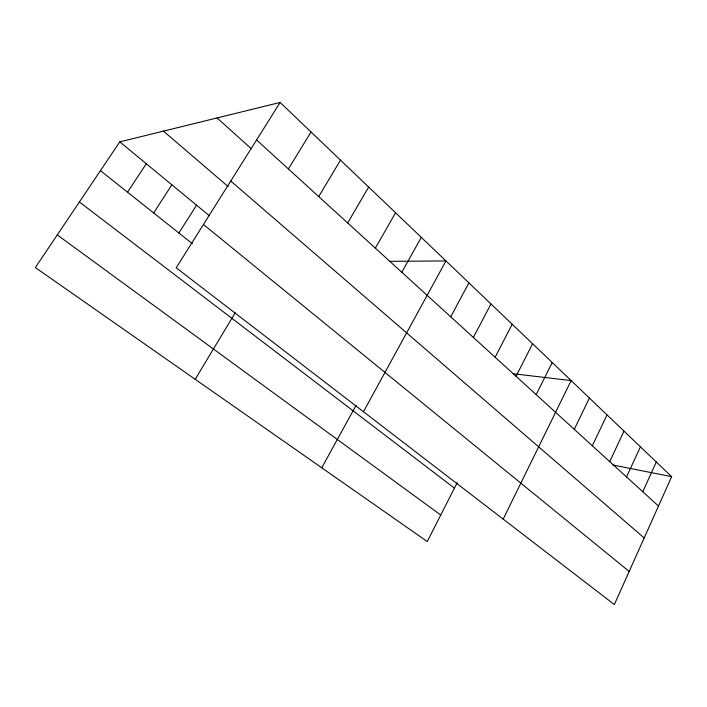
<?xml version="1.0" encoding="UTF-8"?>
<svg xmlns="http://www.w3.org/2000/svg" width="707" height="707" viewBox="0 0 707 707"><rect width="100%" height="100%" fill="white"/><g stroke="black" fill="none" stroke-linecap="round" stroke-linejoin="round"><path stroke-width="1.06" d="M671.65 476.651L614.339 604.556L176.211 267.812L280.14 102.444L671.65 476.651L613.075 465.056M642.778 491.727L656.299 461.98M626.543 476.933L640.427 446.806M609.734 461.627L624.007 431.111M592.325 445.772L607.013 414.868M574.287 429.343L589.399 398.041M503.19 519.124L571.15 380.596L513.335 373.738M536.189 394.647L552.229 362.505M516.048 376.301L532.583 343.726M457.252 482.589L427.249 541.544L35.35 267.555L119.783 141.86L280.14 102.444M495.121 357.247L512.177 324.23M473.363 337.425L490.976 303.966M450.721 316.807L468.918 282.88M363.469 411.739L445.967 260.936L389.522 261.334M321.738 467.778L356.116 405.305M401.815 272.257L421.301 237.366M375.346 248.157L395.558 212.763M347.685 222.961L368.656 187.046M318.724 196.581L340.509 160.144M195.185 379.297L235.201 312.83M288.385 168.955L311.036 131.979M178.889 233.01L196.546 205.171M153.666 212.966L171.863 184.81M127.534 192.198L146.296 163.724M57.267 234.927L440.744 515.023M79.387 201.99L454.433 488.122M100.438 170.661L192.322 243.685M203.439 224.481L629.177 571.433M119.783 141.86L209.316 215.706M163.467 131.122L228.175 186.604M230.747 181.036L644.183 537.939M217.093 117.945L251.312 148.762M256.561 139.968L658.482 506.026"/></g></svg>
